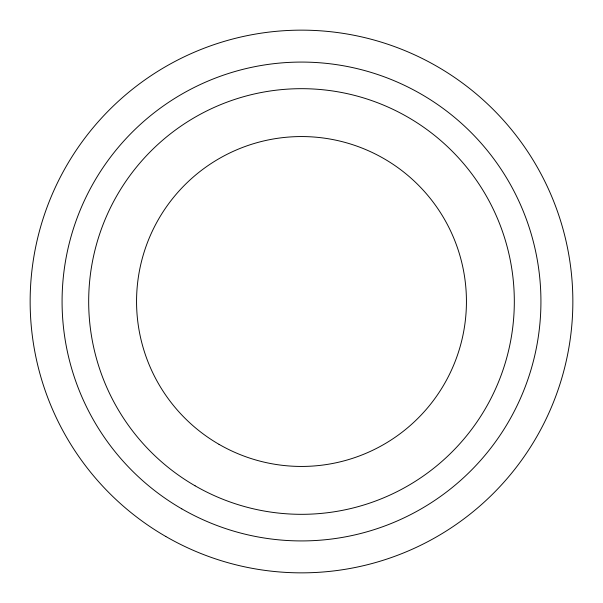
<?xml version="1.0" encoding="UTF-8"?>
<svg xmlns="http://www.w3.org/2000/svg" width="603" height="603" viewBox="0 0 603 603"><rect width="100%" height="100%" fill="white"/><g stroke="black" fill="none" stroke-linecap="round" stroke-linejoin="round"><path stroke-width="0.9" d="M219.032 444.343A164.936 164.936 0 0 0 466.436 301.5A164.936 164.936 0 0 0 219.032 158.657A164.936 164.936 0 0 0 219.032 444.343M165.825 536.497A271.35 271.35 0 0 0 572.85 301.5A271.35 271.35 0 0 0 165.825 66.503A271.35 271.35 0 0 0 165.825 536.497M181.789 508.849A239.429 239.429 0 0 0 540.929 301.5A239.429 239.429 0 0 0 181.789 94.151A239.429 239.429 0 0 0 181.789 508.849M195.086 485.807A212.821 212.821 0 0 0 514.321 301.5A212.821 212.821 0 0 0 195.086 117.193A212.821 212.821 0 0 0 195.086 485.807"/></g></svg>
